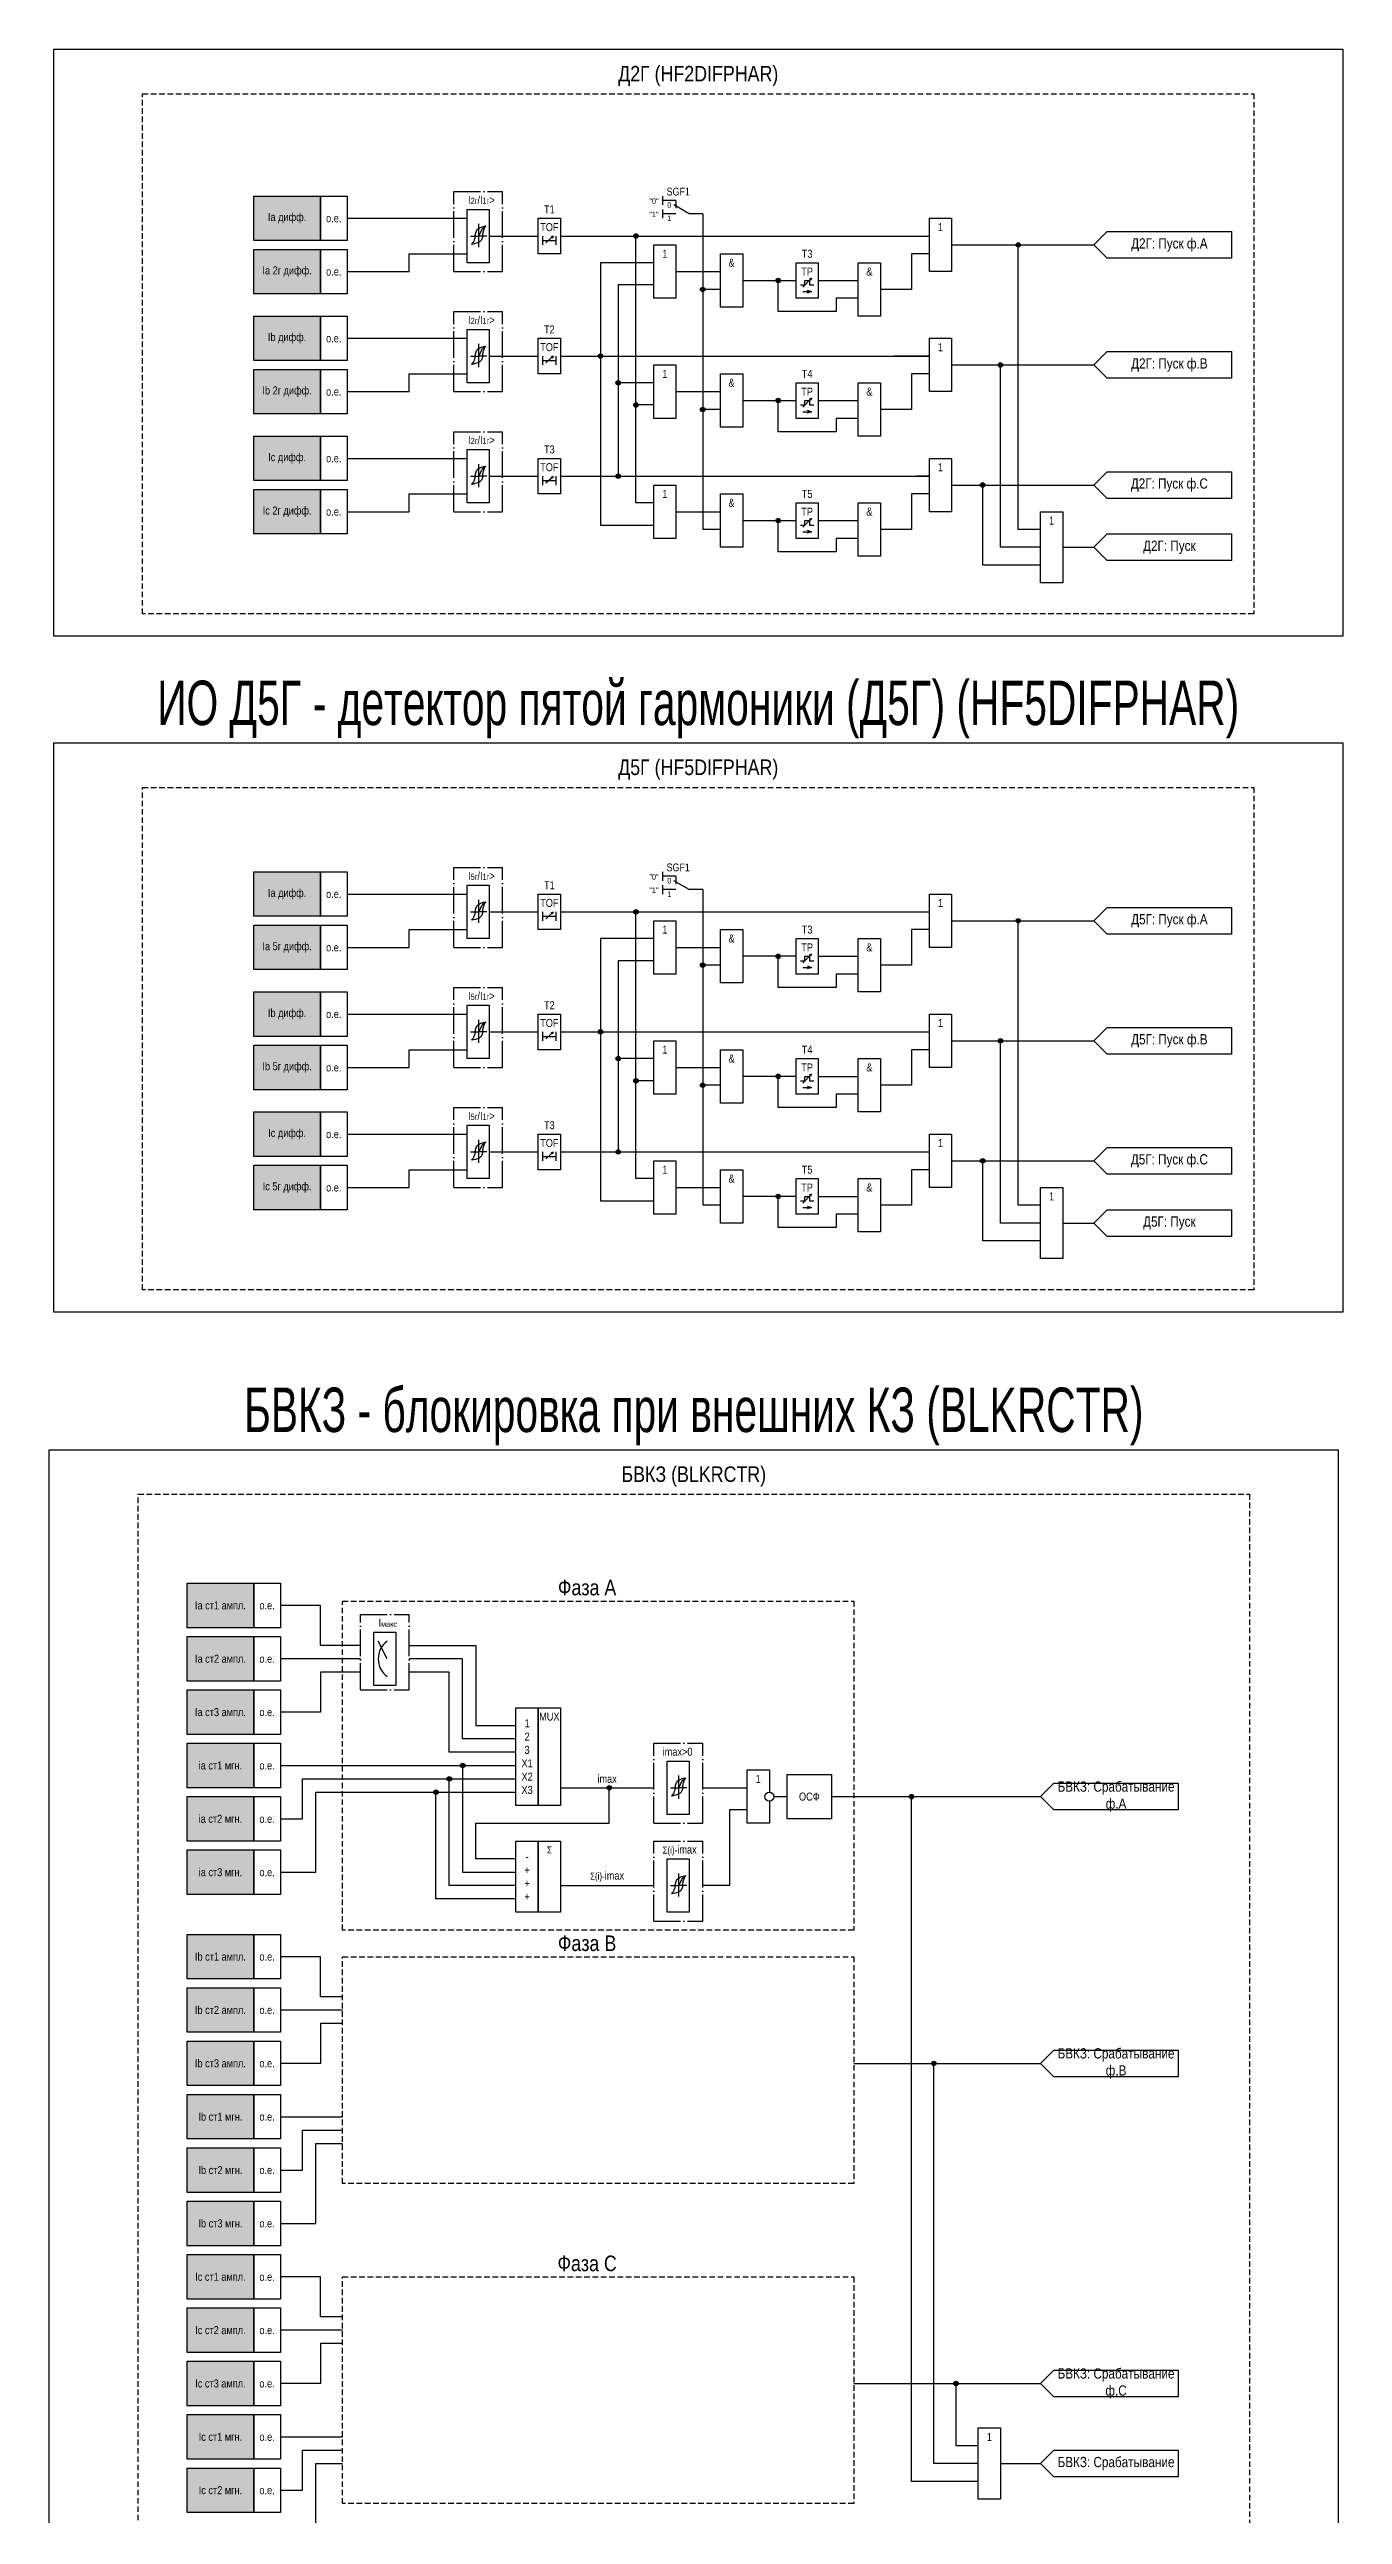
# Model space of a CAD drawing. Header units: millimetres. Extents: x -375 to 2714, y -997 to 626.
# Drawn here: x 1712 to 2003, y -450 to 104 of the extents above; entities that cross this region are included whole.
import ezdxf
from ezdxf.enums import TextEntityAlignment as Align

# ---------------------------------------------------------------- set-up
doc = ezdxf.new("R2010")
doc.units = ezdxf.units.MM
doc.linetypes.add('ACAD_ISO04W100', pattern=[30, 24, -3, 0, -3])
doc.linetypes.add('штриховая2', pattern=[0.375, 0.25, -0.125])
doc.layers.add('Основная', color=7, linetype='Continuous')
doc.styles.add('1.8_Gost_RD', font='ARIALN.TTF', dxfattribs={"height": 1.8})
doc.styles.add('2.5_Gost_RD', font='ARIALN.TTF', dxfattribs={"height": 2.5})
doc.styles.add('3.5_Gost_RD', font='ARIALN.TTF', dxfattribs={"height": 3.5})
doc.styles.add('Вывод', font='ARIALN.TTF', dxfattribs={"height": 2.5})
doc.styles.add('Компонент', font='ARIALN.TTF', dxfattribs={"height": 3.5})

# ---------------------------------------------------------------- blocks, each defined once
blk = doc.blocks.new('*U898')
at = {"layer": 'Основная', "linetype": 'ACAD_ISO04W100', "ltscale": 0.25}
for p, q in [((0, 0), (11, 0)), ((0, -18), (0, 0)), ((11, -18), (11, 0)), ((0, -18), (11, -18))]:
    blk.add_line(p, q, dxfattribs=at)
at = {"layer": 'Основная', "style": 'Компонент'}
blk.add_attdef('ОУ', text='', height=3.5, dxfattribs=at).set_placement((11, 0), align=Align.MIDDLE_CENTER)
blk = doc.blocks.new('Точка')
at = {"ltscale": 100}
h = blk.add_hatch(color=256, dxfattribs=at)
h.dxf.hatch_style = 1
edge = h.paths.add_edge_path()
edge.add_arc((0, 0), 0.5, 0, 360)
blk.add_circle((0, 0), 0.5, dxfattribs=at)
blk = doc.blocks.new('*U892')
at = {"layer": 'Основная', "linetype": 'ACAD_ISO04W100', "ltscale": 0.25}
for p, q in [((0, 0), (11, 0)), ((0, -17), (0, 0)), ((11, -17), (11, 0)), ((0, -17), (11, -17))]:
    blk.add_line(p, q, dxfattribs=at)
at = {"layer": 'Основная', "style": 'Компонент'}
blk.add_attdef('ОУ', text='', height=3.5, dxfattribs=at).set_placement((11, 0), align=Align.MIDDLE_CENTER)
blk = doc.blocks.new('*U958')
at = {"layer": 'Основная', "color": 0}
blk.add_line((0, 0), (7, 4), dxfattribs=at)
at = {"layer": 'Основная', "ltscale": 0.35}
blk.add_line((6, 6), (6, 2.5), dxfattribs=at)
blk = doc.blocks.new('*U1016')
at = {"layer": 'Основная', "color": 0}
for p, q in [((-3, 6), (-9, 6)), ((-3, 0), (-9, 0)), ((9, 0), (3, 0))]:
    blk.add_line(p, q, dxfattribs=at)
at = {"layer": 'Основная', "ltscale": 0.25, "xscale": -1}
blk.add_blockref('*U958', (3, 0), dxfattribs=at)
at = {"layer": 'Основная'}
for tag, height, style, p in [('ОУ', 3.5, 'Компонент', (-2, 10)), ('В1', 2.5, 'Вывод', (-13, 6)), ('В2', 2.5, 'Вывод', (-6, 4)), ('В3', 2.5, 'Вывод', (-6, -2))]:
    blk.add_attdef(tag, text='', height=height, dxfattribs=dict(at, style=style)).set_placement(p, align=Align.MIDDLE_CENTER)

msp = doc.modelspace()

# ---------------------------------------------------------------- hatches: boundary and pattern name
at = {"ltscale": 100, "true_color": 0xf7941d}
h = msp.add_hatch(color=30, dxfattribs=at)
h.dxf.hatch_style = 1
h.paths.add_polyline_path([(1758, 71), (1773, 71), (1773, 61), (1758, 61)])
h = msp.add_hatch(color=30, dxfattribs=at)
h.dxf.hatch_style = 1
h.paths.add_polyline_path([(1758, 59), (1773, 59), (1773, 49), (1758, 49)])
h = msp.add_hatch(color=30, dxfattribs=at)
h.dxf.hatch_style = 1
h.paths.add_polyline_path([(1758, 44), (1773, 44), (1773, 34), (1758, 34)])
h = msp.add_hatch(color=30, dxfattribs=at)
h.dxf.hatch_style = 1
h.paths.add_polyline_path([(1758, 32), (1773, 32), (1773, 22), (1758, 22)])
h = msp.add_hatch(color=30, dxfattribs=at)
h.dxf.hatch_style = 1
h.paths.add_polyline_path([(1758, 17), (1773, 17), (1773, 7), (1758, 7)])
h = msp.add_hatch(color=30, dxfattribs=at)
h.dxf.hatch_style = 1
h.paths.add_polyline_path([(1758, 5), (1773, 5), (1773, -5), (1758, -5)])
h = msp.add_hatch(color=30, dxfattribs=at)
h.dxf.hatch_style = 1
h.paths.add_polyline_path([(1758, -81), (1773, -81), (1773, -91), (1758, -91)])
h = msp.add_hatch(color=30, dxfattribs=at)
h.dxf.hatch_style = 1
h.paths.add_polyline_path([(1758, -93), (1773, -93), (1773, -103), (1758, -103)])
h = msp.add_hatch(color=30, dxfattribs=at)
h.dxf.hatch_style = 1
h.paths.add_polyline_path([(1758, -108), (1773, -108), (1773, -118), (1758, -118)])
h = msp.add_hatch(color=30, dxfattribs=at)
h.dxf.hatch_style = 1
h.paths.add_polyline_path([(1758, -120), (1773, -120), (1773, -130), (1758, -130)])
h = msp.add_hatch(color=30, dxfattribs=at)
h.dxf.hatch_style = 1
h.paths.add_polyline_path([(1758, -135), (1773, -135), (1773, -145), (1758, -145)])
h = msp.add_hatch(color=30, dxfattribs=at)
h.dxf.hatch_style = 1
h.paths.add_polyline_path([(1758, -147), (1773, -147), (1773, -157), (1758, -157)])
h = msp.add_hatch(color=30, dxfattribs=at)
h.dxf.hatch_style = 1
h.paths.add_polyline_path([(1743, -241), (1758, -241), (1758, -251), (1743, -251)])
h = msp.add_hatch(color=30, dxfattribs=at)
h.dxf.hatch_style = 1
h.paths.add_polyline_path([(1743, -253), (1758, -253), (1758, -263), (1743, -263)])
h = msp.add_hatch(color=30, dxfattribs=at)
h.dxf.hatch_style = 1
h.paths.add_polyline_path([(1743, -265), (1758, -265), (1758, -275), (1743, -275)])
h = msp.add_hatch(color=30, dxfattribs=at)
h.dxf.hatch_style = 1
h.paths.add_polyline_path([(1743, -277), (1758, -277), (1758, -287), (1743, -287)])
h = msp.add_hatch(color=30, dxfattribs=at)
h.dxf.hatch_style = 1
h.paths.add_polyline_path([(1743, -289), (1758, -289), (1758, -299), (1743, -299)])
h = msp.add_hatch(color=30, dxfattribs=at)
h.dxf.hatch_style = 1
h.paths.add_polyline_path([(1743, -301), (1758, -301), (1758, -311), (1743, -311)])
h = msp.add_hatch(color=30, dxfattribs=at)
h.dxf.hatch_style = 1
h.paths.add_polyline_path([(1743, -320), (1758, -320), (1758, -330), (1743, -330)])
h = msp.add_hatch(color=30, dxfattribs=at)
h.dxf.hatch_style = 1
h.paths.add_polyline_path([(1743, -332), (1758, -332), (1758, -342), (1743, -342)])
h = msp.add_hatch(color=30, dxfattribs=at)
h.dxf.hatch_style = 1
h.paths.add_polyline_path([(1743, -344), (1758, -344), (1758, -354), (1743, -354)])
h = msp.add_hatch(color=30, dxfattribs=at)
h.dxf.hatch_style = 1
h.paths.add_polyline_path([(1743, -356), (1758, -356), (1758, -366), (1743, -366)])
h = msp.add_hatch(color=30, dxfattribs=at)
h.dxf.hatch_style = 1
h.paths.add_polyline_path([(1743, -368), (1758, -368), (1758, -378), (1743, -378)])
h = msp.add_hatch(color=30, dxfattribs=at)
h.dxf.hatch_style = 1
h.paths.add_polyline_path([(1743, -380), (1758, -380), (1758, -390), (1743, -390)])
h = msp.add_hatch(color=30, dxfattribs=at)
h.dxf.hatch_style = 1
h.paths.add_polyline_path([(1743, -392), (1758, -392), (1758, -402), (1743, -402)])
h = msp.add_hatch(color=30, dxfattribs=at)
h.dxf.hatch_style = 1
h.paths.add_polyline_path([(1743, -404), (1758, -404), (1758, -414), (1743, -414)])
h = msp.add_hatch(color=30, dxfattribs=at)
h.dxf.hatch_style = 1
h.paths.add_polyline_path([(1743, -416), (1758, -416), (1758, -426), (1743, -426)])
h = msp.add_hatch(color=30, dxfattribs=at)
h.dxf.hatch_style = 1
h.paths.add_polyline_path([(1743, -428), (1758, -428), (1758, -438), (1743, -438)])
h = msp.add_hatch(color=30, dxfattribs=at)
h.dxf.hatch_style = 1
h.paths.add_polyline_path([(1743, -440), (1758, -440), (1758, -450), (1743, -450)])

# ---------------------------------------------------------------- linework, layer by layer
at = {"ltscale": 100}
for p, q in [((1859, 67), (1859, -4)), ((1881.5, 50.5), (1883.5, 52.5)), ((1883.5, 52.5), (1882.99, 52.25)), ((1883.5, 52.5), (1883.26, 52.02)), ((1885, 52), (1894, 52)), ((1881.5, 49.5), (1883.5, 49.5)), ((1881.5, 23.5), (1883.5, 25.5)), ((1881.5, 22.5), (1883.5, 22.5)), ((1883.5, 25.5), (1882.99, 25.25)), ((1883.5, 25.5), (1883.26, 25.02)), ((1885, 25), (1894, 25)), ((1881.5, -3.5), (1883.5, -1.5)), ((1881.5, -4.5), (1883.5, -4.5)), ((1883.5, -1.5), (1882.99, -1.75)), ((1883.5, -1.5), (1883.26, -1.98)), ((1885, -2), (1894, -2)), ((1859, -85), (1859, -156)), ((1881.5, -101.5), (1883.5, -99.5)), ((1883.5, -99.5), (1882.99, -99.75)), ((1883.5, -99.5), (1883.26, -99.98)), ((1880, -100), (1868, -100)), ((1881.5, -102.5), (1883.5, -102.5)), ((1885, -100), (1894, -100)), ((1880, -127), (1868, -127)), ((1881.5, -128.5), (1883.5, -126.5)), ((1883.5, -126.5), (1882.99, -126.75)), ((1883.5, -126.5), (1883.26, -126.98)), ((1885, -127), (1894, -127)), ((1881.5, -129.5), (1883.5, -129.5)), ((1880, -154), (1868, -154)), ((1881.5, -155.5), (1883.5, -153.5)), ((1883.5, -153.5), (1882.99, -153.75)), ((1883.5, -153.5), (1883.26, -153.98)), ((1885, -154), (1894, -154)), ((1881.5, -156.5), (1883.5, -156.5))]:
    msp.add_line(p, q, dxfattribs=at)
at = {"color": 7, "ltscale": 100}
for p, q in [((1823.7, 60.46), (1825.37, 61.95)), ((1825.37, 61.95), (1824.85, 61.73)), ((1825.37, 61.95), (1825.11, 61.48)), ((1823.7, 33.46), (1825.37, 34.95)), ((1825.37, 34.95), (1824.85, 34.73)), ((1825.37, 34.95), (1825.11, 34.48)), ((1823.7, 6.46), (1825.37, 7.95)), ((1825.37, 7.95), (1824.85, 7.73)), ((1825.37, 7.95), (1825.11, 7.48)), ((1823.7, -91.54), (1825.37, -90.05)), ((1825.37, -90.05), (1824.85, -90.27)), ((1825.37, -90.05), (1825.11, -90.52)), ((1823.7, -118.54), (1825.37, -117.05)), ((1825.37, -117.05), (1824.85, -117.27)), ((1825.37, -117.05), (1825.11, -117.52)), ((1823.7, -145.54), (1825.37, -144.05)), ((1825.37, -144.05), (1824.85, -144.27)), ((1825.37, -144.05), (1825.11, -144.52)), ((1788, -258), (1786, -254))]:
    msp.add_line(p, q, dxfattribs=at)
at = {"ltscale": 100}
for points in [[(1713, 104), (2003, 104), (2003, -28), (1713, -28)], [(1758, 71), (1773, 71), (1773, 61), (1758, 61)], [(1773, 71), (1779, 71), (1779, 61), (1773, 61)], [(1822, 66), (1827, 66), (1827, 58), (1822, 58)], [(1758, 59), (1773, 59), (1773, 49), (1758, 49)], [(1773, 59), (1779, 59), (1779, 49), (1773, 49)], [(1880, 56), (1885, 56), (1885, 48), (1880, 48)], [(1758, 44), (1773, 44), (1773, 34), (1758, 34)], [(1773, 44), (1779, 44), (1779, 34), (1773, 34)], [(1822, 39), (1827, 39), (1827, 31), (1822, 31)], [(1758, 32), (1773, 32), (1773, 22), (1758, 22)], [(1773, 32), (1779, 32), (1779, 22), (1773, 22)], [(1880, 29), (1885, 29), (1885, 21), (1880, 21)], [(1758, 17), (1773, 17), (1773, 7), (1758, 7)], [(1773, 17), (1779, 17), (1779, 7), (1773, 7)], [(1822, 12), (1827, 12), (1827, 4), (1822, 4)], [(1758, 5), (1773, 5), (1773, -5), (1758, -5)], [(1773, 5), (1779, 5), (1779, -5), (1773, -5)], [(1880, 2), (1885, 2), (1885, -6), (1880, -6)], [(1935, 0), (1940, 0), (1940, -16), (1935, -16)], [(1713, -52), (2003, -52), (2003, -180), (1713, -180)], [(1758, -81), (1773, -81), (1773, -91), (1758, -91)], [(1773, -81), (1779, -81), (1779, -91), (1773, -91)], [(1822, -86), (1827, -86), (1827, -94), (1822, -94)], [(1758, -93), (1773, -93), (1773, -103), (1758, -103)], [(1773, -93), (1779, -93), (1779, -103), (1773, -103)], [(1880, -96), (1885, -96), (1885, -104), (1880, -104)], [(1758, -108), (1773, -108), (1773, -118), (1758, -118)], [(1773, -108), (1779, -108), (1779, -118), (1773, -118)], [(1822, -113), (1827, -113), (1827, -121), (1822, -121)], [(1758, -120), (1773, -120), (1773, -130), (1758, -130)], [(1773, -120), (1779, -120), (1779, -130), (1773, -130)], [(1880, -123), (1885, -123), (1885, -131), (1880, -131)], [(1758, -135), (1773, -135), (1773, -145), (1758, -145)], [(1773, -135), (1779, -135), (1779, -145), (1773, -145)], [(1822, -140), (1827, -140), (1827, -148), (1822, -148)], [(1758, -147), (1773, -147), (1773, -157), (1758, -157)], [(1773, -147), (1779, -147), (1779, -157), (1773, -157)], [(1880, -150), (1885, -150), (1885, -158), (1880, -158)], [(1935, -152), (1940, -152), (1940, -168), (1935, -168)], [(1712, -211), (2002, -211), (2002, -484), (1712, -484)], [(1743, -241), (1758, -241), (1758, -251), (1743, -251)], [(1758, -241), (1764, -241), (1764, -251), (1758, -251)], [(1743, -253), (1758, -253), (1758, -263), (1743, -263)], [(1758, -253), (1764, -253), (1764, -263), (1758, -263)], [(1785, -252), (1790, -252), (1790, -264), (1785, -264)], [(1743, -265), (1758, -265), (1758, -275), (1743, -275)], [(1758, -265), (1764, -265), (1764, -275), (1758, -275)], [(1817, -269), (1822, -269), (1822, -291), (1817, -291)], [(1822, -269), (1827, -269), (1827, -291), (1822, -291)], [(1743, -277), (1758, -277), (1758, -287), (1743, -287)], [(1758, -277), (1764, -277), (1764, -287), (1758, -287)], [(1878, -284), (1888, -284), (1888, -294), (1878, -294)], [(1743, -289), (1758, -289), (1758, -299), (1743, -299)], [(1758, -289), (1764, -289), (1764, -299), (1758, -299)], [(1817, -299), (1822, -299), (1822, -315), (1817, -315)], [(1822, -299), (1827, -299), (1827, -315), (1822, -315)], [(1743, -301), (1758, -301), (1758, -311), (1743, -311)], [(1758, -301), (1764, -301), (1764, -311), (1758, -311)], [(1743, -320), (1758, -320), (1758, -330), (1743, -330)], [(1758, -320), (1764, -320), (1764, -330), (1758, -330)], [(1743, -332), (1758, -332), (1758, -342), (1743, -342)], [(1758, -332), (1764, -332), (1764, -342), (1758, -342)], [(1743, -344), (1758, -344), (1758, -354), (1743, -354)], [(1758, -344), (1764, -344), (1764, -354), (1758, -354)], [(1743, -356), (1758, -356), (1758, -366), (1743, -366)], [(1758, -356), (1764, -356), (1764, -366), (1758, -366)], [(1743, -368), (1758, -368), (1758, -378), (1743, -378)], [(1758, -368), (1764, -368), (1764, -378), (1758, -378)], [(1743, -380), (1758, -380), (1758, -390), (1743, -390)], [(1758, -380), (1764, -380), (1764, -390), (1758, -390)], [(1743, -392), (1758, -392), (1758, -402), (1743, -402)], [(1758, -392), (1764, -392), (1764, -402), (1758, -402)], [(1743, -404), (1758, -404), (1758, -414), (1743, -414)], [(1758, -404), (1764, -404), (1764, -414), (1758, -414)], [(1743, -416), (1758, -416), (1758, -426), (1743, -426)], [(1758, -416), (1764, -416), (1764, -426), (1758, -426)], [(1743, -428), (1758, -428), (1758, -438), (1743, -438)], [(1758, -428), (1764, -428), (1764, -438), (1758, -438)], [(1921, -431), (1926, -431), (1926, -447), (1921, -447)], [(1743, -440), (1758, -440), (1758, -450), (1743, -450)], [(1758, -440), (1764, -440), (1764, -450), (1758, -450)]]:
    msp.add_lwpolyline(points, close=True, dxfattribs=at)
for points in [[(1823, 62), (1823, 60)], [(1823, 61), (1826, 61)], [(1826, 62), (1826, 60)], [(1827, 62), (1910, 62)], [(1848, 2), (1844, 2), (1844, 62)], [(1779, 54), (1793, 54), (1793, 58), (1806, 58)], [(1848, 56), (1836, 56), (1836, -3), (1848, -3)], [(1910, 58), (1906, 58), (1906, 50), (1899, 50)], [(1915, 60), (1947, 60)], [(1935, -4), (1930, -4), (1930, 60)], [(1848, 51), (1840, 51), (1840, 8)], [(1853, 54), (1863, 54)], [(1863, 50), (1859, 50)], [(1868, 52), (1880, 52)], [(1894, 48), (1889, 48), (1889, 45), (1876, 45), (1876, 52)], [(1882.5, 49.83), (1883.5, 49.5), (1882.5, 49.17)], [(1823, 35), (1823, 33)], [(1823, 34), (1826, 34)], [(1826, 35), (1826, 33)], [(1827, 35), (1910, 35)], [(1910, 35), (1902, 35)], [(1779, 27), (1793, 27), (1793, 31), (1806, 31)], [(1848, 29), (1840, 29)], [(1910, 31), (1906, 31), (1906, 23), (1899, 23)], [(1910, 31), (1906, 31)], [(1915, 33), (1947, 33)], [(1935, -8), (1926, -8), (1926, 33)], [(1848, 24), (1844, 24)], [(1853, 27), (1863, 27)], [(1863, 23), (1859, 23)], [(1868, 25), (1880, 25)], [(1894, 21), (1889, 21), (1889, 18), (1876, 18), (1876, 25)], [(1882.5, 22.83), (1883.5, 22.5), (1882.5, 22.17)], [(1823, 8), (1823, 6)], [(1823, 7), (1826, 7)], [(1826, 8), (1826, 6)], [(1827, 8), (1910, 8)], [(1910, 8), (1907, 8)], [(1915, 6), (1947, 6)], [(1935, -12), (1922, -12), (1922, 6)], [(1779, 0), (1793, 0), (1793, 4), (1806, 4)], [(1848, 2), (1845, 2)], [(1853, 0), (1863, 0)], [(1910, 4), (1906, 4), (1906, -4), (1899, -4)], [(1863, -4), (1859, -4)], [(1868, -2), (1880, -2)], [(1894, -6), (1889, -6), (1889, -9), (1876, -9), (1876, -2)], [(1882.5, -4.17), (1883.5, -4.5), (1882.5, -4.83)], [(1940, -8), (1947, -8)], [(1779, -98), (1793, -98), (1793, -94), (1806, -94)], [(1823, -90), (1823, -92)], [(1823, -91), (1826, -91)], [(1826, -90), (1826, -92)], [(1827, -90), (1910, -90)], [(1848, -150), (1844, -150), (1844, -90)], [(1910, -94), (1906, -94), (1906, -102), (1899, -102)], [(1915, -92), (1947, -92)], [(1935, -156), (1930, -156), (1930, -92)], [(1848, -96), (1836, -96), (1836, -155), (1848, -155)], [(1853, -98), (1863, -98)], [(1848, -101), (1840, -101), (1840, -144)], [(1863, -102), (1859, -102)], [(1894, -104), (1889, -104), (1889, -107), (1876, -107), (1876, -100)], [(1882.5, -102.17), (1883.5, -102.5), (1882.5, -102.83)], [(1779, -125), (1793, -125), (1793, -121), (1806, -121)], [(1823, -117), (1823, -119)], [(1823, -118), (1826, -118)], [(1826, -117), (1826, -119)], [(1827, -117), (1910, -117)], [(1910, -121), (1906, -121), (1906, -129), (1899, -129)], [(1915, -119), (1947, -119)], [(1935, -160), (1926, -160), (1926, -119)], [(1848, -123), (1840, -123)], [(1853, -125), (1863, -125)], [(1894, -131), (1889, -131), (1889, -134), (1876, -134), (1876, -127)], [(1848, -128), (1844, -128)], [(1863, -129), (1859, -129)], [(1882.5, -129.17), (1883.5, -129.5), (1882.5, -129.83)], [(1823, -144), (1823, -146)], [(1826, -144), (1826, -146)], [(1827, -144), (1910, -144)], [(1779, -152), (1793, -152), (1793, -148), (1806, -148)], [(1823, -145), (1826, -145)], [(1910, -148), (1906, -148), (1906, -156), (1899, -156)], [(1915, -146), (1947, -146)], [(1935, -164), (1922, -164), (1922, -146)], [(1848, -150), (1845, -150)], [(1853, -152), (1863, -152)], [(1894, -158), (1889, -158), (1889, -161), (1876, -161), (1876, -154)], [(1863, -156), (1859, -156)], [(1882.5, -156.17), (1883.5, -156.5), (1882.5, -156.83)], [(1940, -160), (1947, -160)], [(1782, -255), (1773, -255), (1773, -246), (1764, -246)], [(1793, -255), (1808, -255), (1808, -273), (1817, -273)], [(1782, -258), (1769, -258), (1769, -258), (1764, -258)], [(1817, -276), (1805, -276), (1805, -258), (1793, -258)], [(1782, -261), (1773, -261), (1773, -270), (1764, -270)], [(1817, -279), (1802, -279), (1802, -261), (1793, -261)], [(1764, -282), (1817, -282)], [(1805, -282), (1805, -306), (1817, -306)], [(1764, -294), (1769, -294), (1769, -285), (1817, -285)], [(1764, -306), (1772, -306), (1772, -288), (1817, -288)], [(1817, -312), (1799, -312), (1799, -288)], [(1817, -309), (1802, -309), (1802, -285)], [(1817, -303), (1808, -303), (1808, -295), (1838, -295), (1838, -287)], [(1827, -287), (1848, -287)], [(1859, -287), (1869, -287)], [(1869, -292), (1865, -292), (1865, -309), (1859, -309)], [(1875, -289), (1878, -289)], [(1888, -289), (1935, -289)], [(1921, -443), (1906, -443), (1906, -289)], [(1827, -309), (1848, -309)], [(1778, -334), (1773, -334), (1773, -325), (1764, -325)], [(1778, -337), (1769, -337), (1769, -337), (1764, -337)], [(1778, -340), (1773, -340), (1773, -349), (1764, -349)], [(1893, -349), (1935, -349)], [(1921, -439), (1911, -439), (1911, -349)], [(1764, -361), (1778, -361)], [(1764, -373), (1769, -373), (1769, -364), (1778, -364)], [(1764, -385), (1772, -385), (1772, -367), (1778, -367)], [(1778, -406), (1773, -406), (1773, -397), (1764, -397)], [(1778, -409), (1769, -409), (1769, -409), (1764, -409)], [(1778, -412), (1773, -412), (1773, -421), (1764, -421)], [(1893, -421), (1935, -421)], [(1921, -435), (1916, -435), (1916, -421)], [(1764, -433), (1778, -433)], [(1764, -445), (1769, -445), (1769, -436), (1778, -436)], [(1764, -457), (1772, -457), (1772, -439), (1778, -439)], [(1926, -439), (1935, -439)]]:
    msp.add_lwpolyline(points, dxfattribs=at)
at = {"color": 7, "ltscale": 100}
for points in [[(1881, 51), (1882, 51), (1882, 52), (1883, 52), (1883, 51), (1884, 51)], [(1881, 24), (1882, 24), (1882, 25), (1883, 25), (1883, 24), (1884, 24)], [(1881, -3), (1882, -3), (1882, -2), (1883, -2), (1883, -3), (1884, -3)], [(1881, -101), (1882, -101), (1882, -100), (1883, -100), (1883, -101), (1884, -101)], [(1881, -128), (1882, -128), (1882, -127), (1883, -127), (1883, -128), (1884, -128)], [(1881, -155), (1882, -155), (1882, -154), (1883, -154), (1883, -155), (1884, -155)]]:
    msp.add_lwpolyline(points, dxfattribs=at)
at = {"color": 251, "linetype": 'штриховая2', "ltscale": 5, "true_color": 0x58595b}
for points in [[(1778, -245), (1893, -245), (1893, -319), (1778, -319)], [(1778, -325), (1893, -325), (1893, -376), (1778, -376)], [(1778, -397), (1893, -397), (1893, -448), (1778, -448)]]:
    msp.add_lwpolyline(points, close=True, dxfattribs=at)
at = {"color": 7, "ltscale": 100}
msp.add_arc((1791, -258), 5, 126.8699, 233.1301, dxfattribs=at)
at = {"layer": 'Основная', "ltscale": 100}
for p, q in [((1806, 66.5), (1806, 68)), ((1806, 68), (1811, 68)), ((1806, 59), (1806, 67)), ((1811, 68), (1811, 62)), ((1850, 71), (1850, 69)), ((1850, 68), (1850, 66)), ((1811, 62), (1822, 62)), ((1811, 62), (1811, 56)), ((1806, 56), (1806, 59)), ((1811, 56), (1806, 56)), ((1806, 39.5), (1806, 41)), ((1806, 41), (1811, 41)), ((1806, 32), (1806, 40)), ((1811, 41), (1811, 35)), ((1811, 35), (1822, 35)), ((1811, 35), (1811, 29)), ((1806, 29), (1806, 32)), ((1811, 29), (1806, 29)), ((1806, 12.5), (1806, 14)), ((1806, 14), (1811, 14)), ((1806, 5), (1806, 13)), ((1811, 14), (1811, 8)), ((1811, 8), (1822, 8)), ((1811, 8), (1811, 2)), ((1806, 2), (1806, 5)), ((1811, 2), (1806, 2)), ((1850, -81), (1850, -83)), ((1806, -85.5), (1806, -84)), ((1806, -84), (1811, -84)), ((1806, -93), (1806, -85)), ((1811, -84), (1811, -90)), ((1850, -84), (1850, -86)), ((1806, -96), (1806, -93)), ((1811, -90), (1822, -90)), ((1811, -90), (1811, -96)), ((1811, -96), (1806, -96)), ((1806, -112.5), (1806, -111)), ((1806, -111), (1811, -111)), ((1806, -120), (1806, -112)), ((1811, -111), (1811, -117)), ((1806, -123), (1806, -120)), ((1811, -117), (1822, -117)), ((1811, -117), (1811, -123)), ((1811, -123), (1806, -123)), ((1806, -139.5), (1806, -138)), ((1806, -138), (1811, -138)), ((1811, -138), (1811, -144)), ((1806, -147), (1806, -139)), ((1811, -144), (1822, -144)), ((1811, -144), (1811, -150)), ((1806, -150), (1806, -147)), ((1811, -150), (1806, -150)), ((1851, -282.5), (1851, -281)), ((1851, -281), (1856, -281)), ((1851, -290), (1851, -282)), ((1856, -281), (1856, -287)), ((1856, -287), (1856, -293)), ((1851, -293), (1851, -290)), ((1856, -293), (1851, -293)), ((1851, -304.5), (1851, -303)), ((1851, -303), (1856, -303)), ((1851, -312), (1851, -304)), ((1856, -303), (1856, -309)), ((1856, -309), (1856, -315)), ((1851, -315), (1851, -312)), ((1856, -315), (1851, -315))]:
    msp.add_line(p, q, dxfattribs=at)
at = {"layer": 'Основная', "color": 7, "ltscale": 100}
for p, q in [((1779, 66), (1806, 66)), ((1806.79, 62), (1808.6, 62)), ((1810.42, 62), (1808.6, 62)), ((1779, 39), (1806, 39)), ((1806.79, 35), (1808.6, 35)), ((1810.42, 35), (1808.6, 35)), ((1779, 12), (1806, 12)), ((1806.79, 8), (1808.6, 8)), ((1810.42, 8), (1808.6, 8)), ((1779, -86), (1806, -86)), ((1806.79, -90), (1808.6, -90)), ((1810.42, -90), (1808.6, -90)), ((1779, -113), (1806, -113)), ((1806.79, -117), (1808.6, -117)), ((1810.42, -117), (1808.6, -117)), ((1779, -140), (1806, -140)), ((1806.79, -144), (1808.6, -144)), ((1810.42, -144), (1808.6, -144)), ((1851.79, -287), (1853.6, -287)), ((1855.42, -287), (1853.6, -287)), ((1851.79, -309), (1853.6, -309)), ((1855.42, -309), (1853.6, -309))]:
    msp.add_line(p, q, dxfattribs=at)
at = {"layer": 'Основная'}
for p, q in [((1808.6, 64.72), (1808.6, 59.52)), ((1808.6, 37.72), (1808.6, 32.52)), ((1808.6, 10.72), (1808.6, 5.52)), ((1808.6, -87.28), (1808.6, -92.48)), ((1808.6, -114.28), (1808.6, -119.48)), ((1808.6, -141.28), (1808.6, -146.48)), ((1853.6, -284.28), (1853.6, -289.48)), ((1853.6, -306.28), (1853.6, -311.48))]:
    msp.add_line(p, q, dxfattribs=at)
at = {"layer": 'Основная', "linetype": 'штриховая2', "ltscale": 5}
for points in [[(1733, 94), (1983, 94), (1983, -23), (1733, -23)], [(1733, -62), (1983, -62), (1983, -175), (1733, -175)], [(1732, -221), (1982, -221), (1982, -478), (1732, -478)]]:
    msp.add_lwpolyline(points, close=True, dxfattribs=at)
at = {"layer": 'Основная', "ltscale": 100}
for points in [[(1910, 66), (1915, 66), (1915, 54), (1910, 54)], [(1978, 63), (1978, 57), (1950, 57), (1947, 60), (1950, 63)], [(1848, 60), (1853, 60), (1853, 48), (1848, 48)], [(1863, 58), (1868, 58), (1868, 46), (1863, 46)], [(1894, 56), (1899, 56), (1899, 44), (1894, 44)], [(1910, 39), (1915, 39), (1915, 27), (1910, 27)], [(1978, 36), (1978, 30), (1950, 30), (1947, 33), (1950, 36)], [(1848, 33), (1853, 33), (1853, 21), (1848, 21)], [(1863, 31), (1868, 31), (1868, 19), (1863, 19)], [(1894, 29), (1899, 29), (1899, 17), (1894, 17)], [(1910, 12), (1915, 12), (1915, 0), (1910, 0)], [(1848, 6), (1853, 6), (1853, -6), (1848, -6)], [(1978, 9), (1978, 3), (1950, 3), (1947, 6), (1950, 9)], [(1863, 4), (1868, 4), (1868, -8), (1863, -8)], [(1894, 2), (1899, 2), (1899, -10), (1894, -10)], [(1978, -5), (1978, -11), (1950, -11), (1947, -8), (1950, -5)], [(1910, -86), (1915, -86), (1915, -98), (1910, -98)], [(1848, -92), (1853, -92), (1853, -104), (1848, -104)], [(1863, -94), (1868, -94), (1868, -106), (1863, -106)], [(1978, -89), (1978, -95), (1950, -95), (1947, -92), (1950, -89)], [(1894, -96), (1899, -96), (1899, -108), (1894, -108)], [(1910, -113), (1915, -113), (1915, -125), (1910, -125)], [(1978, -116), (1978, -122), (1950, -122), (1947, -119), (1950, -116)], [(1848, -119), (1853, -119), (1853, -131), (1848, -131)], [(1863, -121), (1868, -121), (1868, -133), (1863, -133)], [(1894, -123), (1899, -123), (1899, -135), (1894, -135)], [(1910, -140), (1915, -140), (1915, -152), (1910, -152)], [(1978, -143), (1978, -149), (1950, -149), (1947, -146), (1950, -143)], [(1848, -146), (1853, -146), (1853, -158), (1848, -158)], [(1863, -148), (1868, -148), (1868, -160), (1863, -160)], [(1894, -150), (1899, -150), (1899, -162), (1894, -162)], [(1978, -157), (1978, -163), (1950, -163), (1947, -160), (1950, -157)], [(1966, -286), (1966, -292), (1938, -292), (1935, -289), (1938, -286)], [(1966, -346), (1966, -352), (1938, -352), (1935, -349), (1938, -346)], [(1966, -418), (1966, -424), (1938, -424), (1935, -421), (1938, -418)], [(1966, -436), (1966, -442), (1938, -442), (1935, -439), (1938, -436)]]:
    msp.add_lwpolyline(points, close=True, dxfattribs=at)
msp.add_lwpolyline([(1874, -290), (1874, -295), (1869, -295), (1869, -283), (1874, -283), (1874, -288)], dxfattribs=at)
msp.add_circle((1874, -289), 1, dxfattribs=at)
at = {"layer": 'Основная'}
for points in [[(1807.8, 61.92), (1807.6, 61.13), (1807, 60.12)], [(1809.48, 61.92), (1809.25, 61.13), (1808.76, 60.67), (1807, 60.12)], [(1807.8, 61.92), (1807.95, 62.71), (1808.44, 63.54), (1810.2, 64.26)], [(1808.6, 62), (1809, 62.72), (1809.47, 63.6), (1810.2, 64.26)], [(1809.48, 61.92), (1809.6, 62.71), (1809.81, 63.54), (1810.2, 64.26)], [(1807.8, 34.92), (1807.6, 34.13), (1807, 33.12)], [(1809.48, 34.92), (1809.25, 34.13), (1808.76, 33.67), (1807, 33.12)], [(1807.8, 34.92), (1807.95, 35.71), (1808.44, 36.54), (1810.2, 37.26)], [(1808.6, 35), (1809, 35.72), (1809.47, 36.6), (1810.2, 37.26)], [(1809.48, 34.92), (1809.6, 35.71), (1809.81, 36.54), (1810.2, 37.26)], [(1807.8, 7.92), (1807.6, 7.13), (1807, 6.12)], [(1809.48, 7.92), (1809.25, 7.13), (1808.76, 6.67), (1807, 6.12)], [(1807.8, 7.92), (1807.95, 8.71), (1808.44, 9.54), (1810.2, 10.26)], [(1808.6, 8), (1809, 8.72), (1809.47, 9.6), (1810.2, 10.26)], [(1809.48, 7.92), (1809.6, 8.71), (1809.81, 9.54), (1810.2, 10.26)], [(1807.8, -90.08), (1807.95, -89.29), (1808.44, -88.46), (1810.2, -87.74)], [(1808.6, -90), (1809, -89.28), (1809.47, -88.4), (1810.2, -87.74)], [(1809.48, -90.08), (1809.6, -89.29), (1809.81, -88.46), (1810.2, -87.74)], [(1807.8, -90.08), (1807.6, -90.87), (1807, -91.88)], [(1809.48, -90.08), (1809.25, -90.87), (1808.76, -91.33), (1807, -91.88)], [(1807.8, -117.08), (1807.95, -116.29), (1808.44, -115.46), (1810.2, -114.74)], [(1808.6, -117), (1809, -116.28), (1809.47, -115.4), (1810.2, -114.74)], [(1809.48, -117.08), (1809.6, -116.29), (1809.81, -115.46), (1810.2, -114.74)], [(1807.8, -117.08), (1807.6, -117.87), (1807, -118.88)], [(1809.48, -117.08), (1809.25, -117.87), (1808.76, -118.33), (1807, -118.88)], [(1807.8, -144.08), (1807.6, -144.87), (1807, -145.88)], [(1809.48, -144.08), (1809.25, -144.87), (1808.76, -145.33), (1807, -145.88)], [(1807.8, -144.08), (1807.95, -143.29), (1808.44, -142.46), (1810.2, -141.74)], [(1808.6, -144), (1809, -143.28), (1809.47, -142.4), (1810.2, -141.74)], [(1809.48, -144.08), (1809.6, -143.29), (1809.81, -142.46), (1810.2, -141.74)], [(1852.8, -287.08), (1852.6, -287.87), (1852, -288.88)], [(1854.48, -287.08), (1854.25, -287.87), (1853.76, -288.33), (1852, -288.88)], [(1852.8, -287.08), (1852.95, -286.29), (1853.44, -285.46), (1855.2, -284.74)], [(1853.6, -287), (1854, -286.28), (1854.47, -285.4), (1855.2, -284.74)], [(1854.48, -287.08), (1854.6, -286.29), (1854.81, -285.46), (1855.2, -284.74)], [(1852.8, -309.08), (1852.6, -309.87), (1852, -310.88)], [(1854.48, -309.08), (1854.25, -309.87), (1853.76, -310.33), (1852, -310.88)], [(1852.8, -309.08), (1852.95, -308.29), (1853.44, -307.46), (1855.2, -306.74)], [(1853.6, -309), (1854, -308.28), (1854.47, -307.4), (1855.2, -306.74)], [(1854.48, -309.08), (1854.6, -308.29), (1854.81, -307.46), (1855.2, -306.74)]]:
    msp.add_spline(points, degree=3, dxfattribs=at)

# ---------------------------------------------------------------- block references
at = {"layer": 'Основная', "ltscale": 0.25}
ref = msp.add_blockref('*U1016', (1854.5, 67), dxfattribs=dict(at, xscale=0.5, yscale=0.5, zscale=0.5))
ref.add_attrib('ОУ', 'SGF1', dxfattribs={"height": 1.75, "style": 'Компонент'}).set_placement((1853.5, 72), align=Align.MIDDLE_CENTER)
ref.add_attrib('В2', '0', dxfattribs={"height": 1.25, "style": 'Вывод'}).set_placement((1851.5, 69), align=Align.MIDDLE_CENTER)
ref.add_attrib('В3', '1', dxfattribs={"height": 1.25, "style": 'Вывод'}).set_placement((1851.5, 66), align=Align.MIDDLE_CENTER)
for name, p in [('*U898', (1803, 72)), ('*U898', (1803, 45)), ('*U898', (1803, 18)), ('*U898', (1803, -80)), ('*U898', (1803, -107)), ('*U898', (1803, -134)), ('*U892', (1782, -248)), ('*U898', (1848, -277)), ('*U898', (1848, -299))]:
    msp.add_blockref(name, p, dxfattribs=at)
at = {"layer": 'Основная', "ltscale": 100}
for p in [(1844, 62), (1930, 60), (1859, 50), (1876, 52), (1836, 35), (1926, 33), (1840, 29), (1844, 24), (1859, 23), (1876, 25), (1840, 8), (1922, 6), (1876, -2), (1844, -90), (1930, -92), (1876, -100), (1859, -102), (1836, -117), (1926, -119), (1840, -123), (1844, -128), (1876, -127), (1859, -129), (1840, -144), (1922, -146), (1876, -154), (1805, -282), (1799, -288), (1802, -285), (1838, -287), (1906, -289), (1911, -349), (1916, -421)]:
    msp.add_blockref('Точка', p, dxfattribs=at)
at = {"layer": 'Основная', "ltscale": 0.25}
ref = msp.add_blockref('*U1016', (1854.5, -85), dxfattribs=dict(at, xscale=0.5, yscale=0.5, zscale=0.5))
ref.add_attrib('ОУ', 'SGF1', dxfattribs={"height": 1.75, "style": 'Компонент'}).set_placement((1853.5, -80), align=Align.MIDDLE_CENTER)
ref.add_attrib('В2', '0', dxfattribs={"height": 1.25, "style": 'Вывод'}).set_placement((1851.5, -83), align=Align.MIDDLE_CENTER)
ref.add_attrib('В3', '1', dxfattribs={"height": 1.25, "style": 'Вывод'}).set_placement((1851.5, -86), align=Align.MIDDLE_CENTER)

# ---------------------------------------------------------------- texts
at = {"color": 30, "ltscale": 100, "attachment_point": 5, "style": '3.5_Gost_RD'}
for s, insert, char_height, width in [('\\pt108.5;Д2Г (HF2DIFPHAR)', (1858, 98), 3.5, 250), ('{\\W0.8;\\C3;ИО Д5Г - детектор пятой гармоники (Д5Г) (HF5DIFPHAR)}', (1858, -44.5), 10, 290), ('\\pt108.5;Д5Г (HF5DIFPHAR)', (1858, -58), 3.5, 250), ('{\\W0.8;\\C3;БВКЗ - блокировка при внешних КЗ (BLKRCTR)}', (1857, -203.5), 10, 290), ('\\pt108.5;БВКЗ (BLKRCTR)', (1857, -217), 3.5, 250)]:
    msp.add_mtext(s, dxfattribs=dict(at, insert=insert, char_height=char_height, width=width))
at = {"ltscale": 100, "char_height": 1.8, "attachment_point": 5}
for s, insert, width, style in [('Ia дифф.', (1765.5, 66), 15, '1.8_Gost_RD'), ('T1', (1824.5, 68), 5, '2.5_Gost_RD'), ('о.е.', (1776, 66), 6, '1.8_Gost_RD'), ('TOF', (1824.5, 64), 5, '2.5_Gost_RD'), ('T3', (1882.5, 58), 5, '2.5_Gost_RD'), ('Ia 2г дифф.', (1765.5, 54), 13.0716, '1.8_Gost_RD'), ('о.е.', (1776, 54), 6, '1.8_Gost_RD'), ('TP', (1882.5, 54), 5, '2.5_Gost_RD'), ('Ib дифф.', (1765.5, 39), 15, '1.8_Gost_RD'), ('о.е.', (1776, 39), 6, '1.8_Gost_RD'), ('T2', (1824.5, 41), 5, '2.5_Gost_RD'), ('TOF', (1824.5, 37), 5, '2.5_Gost_RD'), ('Ib 2г дифф.', (1765.5, 27), 13.0716, '1.8_Gost_RD'), ('TP', (1882.5, 27), 5, '2.5_Gost_RD'), ('T4', (1882.5, 31), 5, '2.5_Gost_RD'), ('о.е.', (1776, 27), 6, '1.8_Gost_RD'), ('Ic дифф.', (1765.5, 12), 15, '1.8_Gost_RD'), ('о.е.', (1776, 12), 6, '1.8_Gost_RD'), ('T3', (1824.5, 14), 5, '2.5_Gost_RD'), ('TOF', (1824.5, 10), 5, '2.5_Gost_RD'), ('Ic 2г дифф.', (1765.5, 0), 13.5936, '1.8_Gost_RD'), ('о.е.', (1776, 0), 6, '1.8_Gost_RD'), ('TP', (1882.5, 0), 5, '2.5_Gost_RD'), ('T5', (1882.5, 4), 5, '2.5_Gost_RD'), ('T1', (1824.5, -84), 5, '2.5_Gost_RD'), ('Ia дифф.', (1765.5, -86), 15, '1.8_Gost_RD'), ('о.е.', (1776, -86), 6, '1.8_Gost_RD'), ('TOF', (1824.5, -88), 5, '2.5_Gost_RD'), ('T3', (1882.5, -94), 5, '2.5_Gost_RD'), ('Ia 5г дифф.', (1765.5, -98), 12.7881, '1.8_Gost_RD'), ('о.е.', (1776, -98), 6, '1.8_Gost_RD'), ('TP', (1882.5, -98), 5, '2.5_Gost_RD'), ('T2', (1824.5, -111), 5, '2.5_Gost_RD'), ('Ib дифф.', (1765.5, -113), 15, '1.8_Gost_RD'), ('о.е.', (1776, -113), 6, '1.8_Gost_RD'), ('TOF', (1824.5, -115), 5, '2.5_Gost_RD'), ('T4', (1882.5, -121), 5, '2.5_Gost_RD'), ('Ib 5г дифф.', (1765.5, -125), 13.8682, '1.8_Gost_RD'), ('о.е.', (1776, -125), 6, '1.8_Gost_RD'), ('TP', (1882.5, -125), 5, '2.5_Gost_RD'), ('T3', (1824.5, -138), 5, '2.5_Gost_RD'), ('Ic дифф.', (1765.5, -140), 15, '1.8_Gost_RD'), ('о.е.', (1776, -140), 6, '1.8_Gost_RD'), ('TOF', (1824.5, -142), 5, '2.5_Gost_RD'), ('T5', (1882.5, -148), 5, '2.5_Gost_RD'), ('Ic 5г дифф.', (1765.5, -152), 13.8489, '1.8_Gost_RD'), ('о.е.', (1776, -152), 6, '1.8_Gost_RD'), ('TP', (1882.5, -152), 5, '2.5_Gost_RD'), ('Ia ст1 ампл.', (1750.5, -246), 15, '1.8_Gost_RD'), ('о.е.', (1761, -246), 6, '1.8_Gost_RD'), ('Ia ст2 ампл.', (1750.5, -258), 15, '1.8_Gost_RD'), ('о.е.', (1761, -258), 6, '1.8_Gost_RD'), ('Ia ст3 ампл.', (1750.5, -270), 15, '1.8_Gost_RD'), ('о.е.', (1761, -270), 6, '1.8_Gost_RD'), ('1', (1819.5, -272.5), 5, '2.5_Gost_RD'), ('MUX', (1824.5, -271), 5, '2.5_Gost_RD'), ('2', (1819.5, -275.5), 5, '2.5_Gost_RD'), ('ia ст1 мгн.', (1750.5, -282), 15, '1.8_Gost_RD'), ('о.е.', (1761, -282), 6, '1.8_Gost_RD'), ('X1', (1819.5, -281.5), 5, '2.5_Gost_RD'), ('3', (1819.5, -278.5), 5, '2.5_Gost_RD'), ('X2', (1819.5, -284.5), 5, '2.5_Gost_RD'), ('X3', (1819.5, -287.5), 5, '2.5_Gost_RD'), ('imax', (1837.5, -285), 5, '2.5_Gost_RD'), ('ОСФ', (1883, -289), 10, '2.5_Gost_RD'), ('ia ст2 мгн.', (1750.5, -294), 15, '1.8_Gost_RD'), ('о.е.', (1761, -294), 6, '1.8_Gost_RD'), ('+', (1819.5, -305.5), 5, '2.5_Gost_RD'), ('-', (1819.5, -302.5), 5, '2.5_Gost_RD'), ('{\\H0.875x;Σ}', (1824.5, -301), 5, '2.5_Gost_RD'), ('ia ст3 мгн.', (1750.5, -306), 15, '1.8_Gost_RD'), ('о.е.', (1761, -306), 6, '1.8_Gost_RD'), ('+', (1819.5, -308.5), 5, '2.5_Gost_RD'), ('{\\H0.875x;Σ(i)-}imax', (1837.5, -307), 5, '2.5_Gost_RD'), ('+', (1819.5, -311.5), 5, '2.5_Gost_RD'), ('Ib ст1 ампл.', (1750.5, -325), 15, '1.8_Gost_RD'), ('о.е.', (1761, -325), 6, '1.8_Gost_RD'), ('Ib ст2 ампл.', (1750.5, -337), 15, '1.8_Gost_RD'), ('о.е.', (1761, -337), 6, '1.8_Gost_RD'), ('Ib ст3 ампл.', (1750.5, -349), 15, '1.8_Gost_RD'), ('о.е.', (1761, -349), 6, '1.8_Gost_RD'), ('Ib ст1 мгн.', (1750.5, -361), 15, '1.8_Gost_RD'), ('о.е.', (1761, -361), 6, '1.8_Gost_RD'), ('Ib ст2 мгн.', (1750.5, -373), 15, '1.8_Gost_RD'), ('о.е.', (1761, -373), 6, '1.8_Gost_RD'), ('Ib ст3 мгн.', (1750.5, -385), 15, '1.8_Gost_RD'), ('о.е.', (1761, -385), 6, '1.8_Gost_RD'), ('Ic ст1 ампл.', (1750.5, -397), 15, '1.8_Gost_RD'), ('о.е.', (1761, -397), 6, '1.8_Gost_RD'), ('Ic ст2 ампл.', (1750.5, -409), 15, '1.8_Gost_RD'), ('о.е.', (1761, -409), 6, '1.8_Gost_RD'), ('Ic ст3 ампл.', (1750.5, -421), 15, '1.8_Gost_RD'), ('о.е.', (1761, -421), 6, '1.8_Gost_RD'), ('Ic ст1 мгн.', (1750.5, -433), 15, '1.8_Gost_RD'), ('о.е.', (1761, -433), 6, '1.8_Gost_RD'), ('Ic ст2 мгн.', (1750.5, -445), 15, '1.8_Gost_RD'), ('о.е.', (1761, -445), 6, '1.8_Gost_RD')]:
    msp.add_mtext(s, dxfattribs=dict(at, insert=insert, width=width, style=style))
at = {"color": 251, "ltscale": 100, "true_color": 0x58595b, "char_height": 3.5, "width": 130, "attachment_point": 5, "style": '3.5_Gost_RD'}
for s, insert in [('Фаза А', (1833, -242)), ('Фаза В', (1833, -322)), ('Фаза С', (1833, -394))]:
    msp.add_mtext(s, dxfattribs=dict(at, insert=insert))
at = {"color": 7, "ltscale": 100, "insert": (1785, -249), "char_height": 1.8, "attachment_point": 1, "style": '1.8_Gost_RD'}
msp.add_mtext_dynamic_manual_height_columns('\\pi1.0688;I{\\H0.66667x;макс}', width=11, gutter_width=17.5, heights=[0], dxfattribs=at)
at = {"layer": 'Основная', "color": 7, "ltscale": 100, "char_height": 1.8, "attachment_point": 1, "style": '1.8_Gost_RD'}
for s, insert in [('\\pi-0.78314;I{\\H0.77778x;2г\\H1.2857x;/I\\H0.77778x;1г\\H1.2857x;>}', (1807, 71)), ('\\pi-0.78314;I{\\H0.77778x;2г\\H1.2857x;/I\\H0.77778x;1г\\H1.2857x;>}', (1807, 44)), ('\\pi-0.78314;I{\\H0.77778x;2г\\H1.2857x;/I\\H0.77778x;1г\\H1.2857x;>}', (1807, 17)), ('\\pi-0.78314;I{\\H0.77778x;5г\\H1.2857x;/I\\H0.77778x;1г\\H1.2857x;>}', (1807, -81)), ('\\pi-0.78314;I{\\H0.77778x;5г\\H1.2857x;/I\\H0.77778x;1г\\H1.2857x;>}', (1807, -108)), ('\\pi-0.78314;I{\\H0.77778x;5г\\H1.2857x;/I\\H0.77778x;1г\\H1.2857x;>}', (1807, -135)), ('{\\C256;imax>0}', (1850, -278)), ('{\\H0.875x;\\C256;Σ(i)-\\H1.1429x;imax}', (1850, -300))]:
    msp.add_mtext_dynamic_manual_height_columns(s, width=4, gutter_width=17.5, heights=[0], dxfattribs=dict(at, insert=insert))
at = {"layer": 'Основная', "ltscale": 100, "char_height": 1.25, "attachment_point": 1, "style": '3.5_Gost_RD'}
for s, insert in [('"0"', (1847, 70.5)), ('"1"', (1847, 67.5)), ('"0"', (1847, -81.5)), ('"1"', (1847, -84.5))]:
    msp.add_mtext_dynamic_manual_height_columns(s, width=2, gutter_width=17.5, heights=[0], dxfattribs=dict(at, insert=insert))
at = {"layer": 'Основная', "ltscale": 100, "char_height": 1.8, "width": 5, "attachment_point": 5, "style": '2.5_Gost_RD'}
for s, insert in [('1', (1912.5, 64)), ('1', (1850.5, 58)), ('&', (1865.5, 56)), ('&', (1896.5, 54)), ('1', (1912.5, 37)), ('1', (1850.5, 31)), ('&', (1865.5, 29)), ('&', (1896.5, 27)), ('1', (1912.5, 10)), ('1', (1850.5, 4)), ('&', (1865.5, 2)), ('&', (1896.5, 0)), ('1', (1937.5, -2)), ('1', (1912.5, -88)), ('1', (1850.5, -94)), ('&', (1865.5, -96)), ('&', (1896.5, -98)), ('1', (1912.5, -115)), ('1', (1850.5, -121)), ('&', (1865.5, -123)), ('&', (1896.5, -125)), ('1', (1912.5, -142)), ('1', (1850.5, -148)), ('&', (1865.5, -150)), ('&', (1896.5, -152)), ('1', (1937.5, -154)), ('1', (1871.5, -285)), ('1', (1923.5, -433))]:
    msp.add_mtext(s, dxfattribs=dict(at, insert=insert))
at = {"layer": 'Основная', "color": 3, "ltscale": 100, "char_height": 2.3, "width": 28, "attachment_point": 5, "style": '2.5_Gost_RD'}
for s, insert in [('{\\C256;Д2Г: Пуск ф.А}', (1964, 60)), ('{\\C256;Д2Г: Пуск ф.В}', (1964, 33)), ('{\\C256;Д2Г: Пуск ф.С}', (1964, 6)), ('{\\C256;Д2Г: Пуск}', (1964, -8))]:
    msp.add_mtext(s, dxfattribs=dict(at, insert=insert))
at = {"layer": 'Основная', "color": 0, "ltscale": 100, "char_height": 2.3, "width": 28, "attachment_point": 5, "style": '2.5_Gost_RD'}
for s, insert in [('{\\C256;Д5Г: Пуск ф.А}', (1964, -92)), ('Д5Г: Пуск ф.B', (1964, -119)), ('{\\C256;Д5Г: Пуск ф.C}', (1964, -146)), ('{\\C256;Д5Г: Пуск}', (1964, -160)), ('{\\C256;БВКЗ: Срабатывание ф.А}', (1952, -289)), ('{\\C256;БВКЗ: Срабатывание ф.В}', (1952, -349)), ('{\\C256;БВКЗ: Срабатывание ф.С}', (1952, -421)), ('{\\C256;БВКЗ: Срабатывание}', (1952, -439))]:
    msp.add_mtext(s, dxfattribs=dict(at, insert=insert))

doc.saveas('drawing.dxf')
